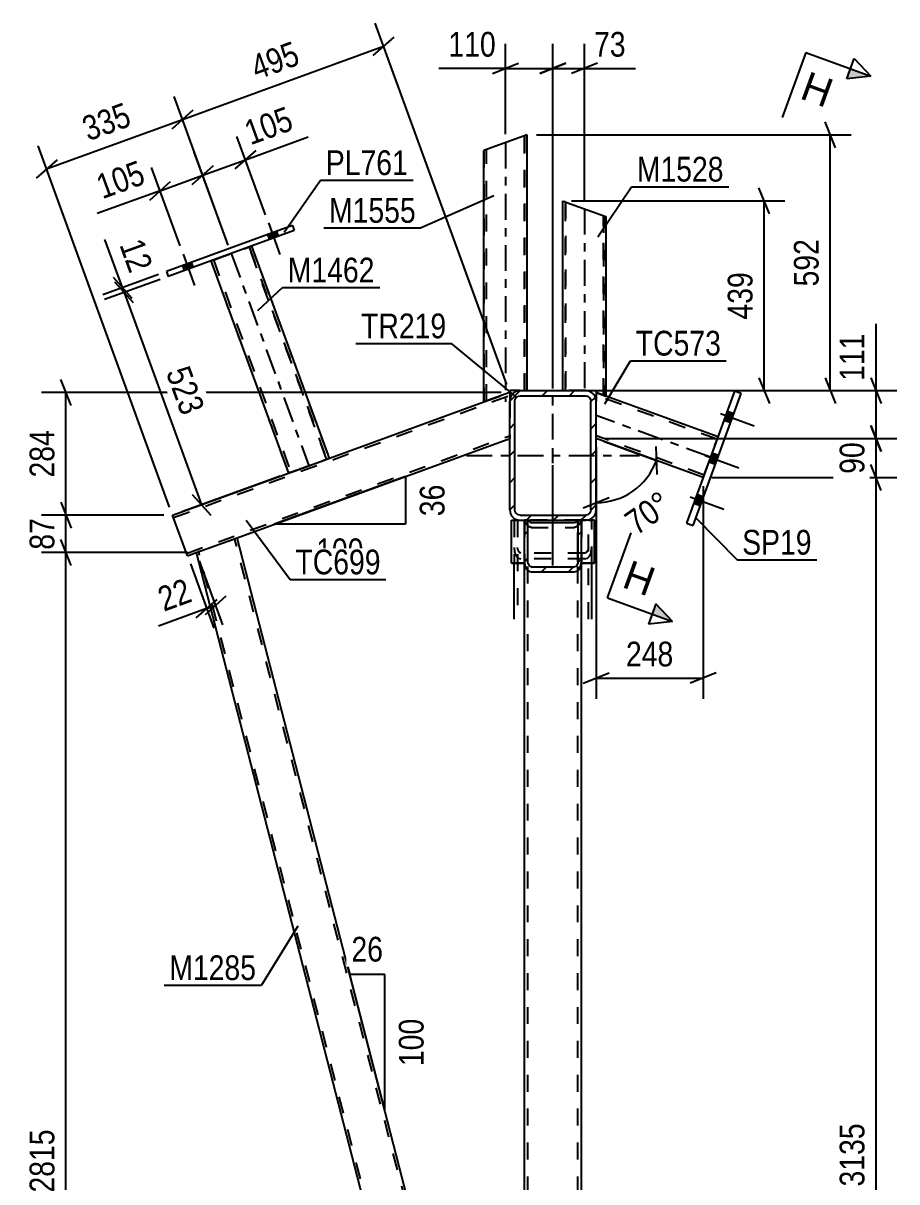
# Model space of a CAD drawing. Header units: millimetres. Extents: x 0 to 1189, y 0 to 841.
# Drawn here: x 314.4 to 415.5, y 182.8 to 316.9 of the extents above; entities that cross this region are included whole.
import ezdxf

# ---------------------------------------------------------------- set-up
doc = ezdxf.new("R2010")
doc.units = ezdxf.units.MM
doc.linetypes.add('DXK_LINE_DOT2', pattern=[3.9198, 1.9599, -1.9599])
doc.linetypes.add('DXK_LINE_DOT3', pattern=[5.9187, 2.979, -0.9799, 0.9799, -0.9799])
doc.styles.add('Arial', font='ARIAL.TTF', dxfattribs={"height": 0.2})
doc.styles.add('Arial Narrow', font='ARIALN.TTF', dxfattribs={"height": 0.2})

# ---------------------------------------------------------------- blocks, each defined once
blk = doc.blocks.new('Bolt-814407264-3108 - 2906')
at = {"linetype": 'Continuous'}
for points in [[(343.7, 292.8), (342.67, 292.42), (342.87, 291.86), (343.9, 292.24)], [(333.83, 289.21), (332.8, 288.83), (333, 288.27), (334.04, 288.64)]]:
    blk.add_hatch(color=1, dxfattribs=at).paths.add_polyline_path(points)
at = {"color": 1, "linetype": 'Continuous'}
for p, q in [((342.75, 293.79), (344.09, 290.12)), ((342.67, 292.42), (342.87, 291.86)), ((343.7, 292.8), (343.9, 292.24)), ((332.89, 290.19), (334.22, 286.53)), ((332.8, 288.83), (333, 288.27)), ((333.83, 289.21), (334.04, 288.64))]:
    blk.add_line(p, q, dxfattribs=at)
blk = doc.blocks.new('Part-814407264-2969 - 2906')
at = {"color": 2, "linetype": 'Continuous'}
for p, q in [((396.69, 274.32), (391.13, 259.05)), ((391.88, 258.78), (397.44, 274.05)), ((397.44, 274.05), (396.69, 274.32)), ((391.13, 259.05), (391.88, 258.78))]:
    blk.add_line(p, q, dxfattribs=at)
blk = doc.blocks.new('Part-814407264-2933 - 2906')
at = {"color": 7, "linetype": 'DXK_LINE_DOT2'}
for p, q in [((378.97, 259.38), (378.97, 254.41)), ((379.47, 259.38), (378.97, 259.38)), ((378.97, 254.41), (380.47, 254.41))]:
    blk.add_line(p, q, dxfattribs=at)
at = {"color": 2, "linetype": 'Continuous'}
for p, q in [((380.47, 259.38), (379.47, 259.38)), ((380.47, 254.41), (380.47, 259.38)), ((380.47, 254.41), (378.97, 254.41))]:
    blk.add_line(p, q, dxfattribs=at)
blk = doc.blocks.new('Bolt-814407264-2909 - 2906')
at = {"linetype": 'Continuous'}
for points in [[(343.7, 292.8), (342.67, 292.42), (342.87, 291.86), (343.9, 292.24)], [(333.83, 289.21), (332.8, 288.83), (333, 288.27), (334.04, 288.64)]]:
    blk.add_hatch(color=1, dxfattribs=at).paths.add_polyline_path(points)
at = {"color": 1, "linetype": 'Continuous'}
for p, q in [((342.75, 293.79), (344.09, 290.12)), ((342.67, 292.42), (342.87, 291.86)), ((343.7, 292.8), (343.9, 292.24)), ((332.89, 290.19), (334.22, 286.53)), ((332.8, 288.83), (333, 288.27)), ((333.83, 289.21), (334.04, 288.64))]:
    blk.add_line(p, q, dxfattribs=at)
blk = doc.blocks.new('Part-814407264-2915 - 2906')
at = {"color": 2, "linetype": 'Continuous'}
for p, q in [((376.81, 296.33), (376.81, 296.33)), ((376.81, 296.33), (376.85, 296.31)), ((376.81, 274.38), (376.81, 296.33)), ((376.85, 296.31), (377.18, 296.19)), ((377.18, 296.19), (381.81, 294.51)), ((381.81, 294.51), (381.81, 294.51)), ((381.81, 294.51), (381.81, 273.75)), ((379.47, 274.38), (380.67, 274.38)), ((380.67, 274.38), (380.67, 274.16)), ((380.67, 274.16), (381.81, 273.75)), ((381.81, 273.75), (381.81, 273.75))]:
    blk.add_line(p, q, dxfattribs=at)
at = {"color": 7, "linetype": 'DXK_LINE_DOT2'}
for p, q in [((376.81, 274.38), (376.81, 296.33)), ((376.81, 296.33), (376.81, 296.33)), ((377.18, 296.19), (376.98, 296.26)), ((377.11, 274.38), (377.11, 296.22)), ((377.11, 296.22), (377.11, 274.38)), ((377.11, 296.22), (377.11, 296.22)), ((377.11, 296.22), (377.13, 296.21)), ((377.41, 296.11), (377.41, 296.11)), ((377.41, 296.11), (377.41, 296.11)), ((377.41, 296.11), (377.41, 296.11)), ((381.51, 294.61), (381.51, 273.86)), ((381.51, 294.61), (381.51, 294.61)), ((381.51, 273.86), (381.51, 294.61)), ((381.81, 273.75), (381.81, 294.51)), ((379.47, 274.38), (376.81, 274.38)), ((377.11, 274.38), (377.11, 274.38)), ((381.51, 273.86), (381.51, 273.86)), ((381.76, 273.77), (381.81, 273.75))]:
    blk.add_line(p, q, dxfattribs=at)
at = {"color": 7, "linetype": 'DXK_LINE_DOT3'}
blk.add_line((379.31, 295.42), (379.31, 273.75), dxfattribs=at)
blk = doc.blocks.new('Part-814407264-2938 - 2906')
at = {"color": 2, "linetype": 'Continuous'}
for p, q in [((372.69, 303.97), (367.69, 302.15)), ((372.69, 303.97), (372.69, 303.97)), ((372.69, 274.38), (372.69, 303.97)), ((367.69, 302.15), (367.69, 302.15)), ((367.69, 273.08), (367.69, 302.15)), ((370.67, 274.16), (367.69, 273.08)), ((371.87, 274.38), (370.67, 274.38)), ((370.67, 274.38), (370.67, 274.16))]:
    blk.add_line(p, q, dxfattribs=at)
at = {"color": 7, "linetype": 'DXK_LINE_DOT3'}
blk.add_line((370.19, 303.06), (370.19, 273.08), dxfattribs=at)
at = {"color": 7, "linetype": 'DXK_LINE_DOT2'}
for p, q in [((372.09, 303.75), (372.09, 303.75)), ((372.09, 303.75), (372.09, 303.75)), ((372.09, 303.75), (372.09, 303.75)), ((372.39, 274.38), (372.39, 303.86)), ((372.39, 303.86), (372.39, 274.38)), ((372.39, 303.86), (372.39, 303.86)), ((372.69, 303.97), (372.69, 303.97)), ((372.69, 274.38), (372.69, 303.97)), ((367.69, 302.15), (367.69, 273.08)), ((367.99, 273.19), (367.99, 302.26)), ((367.99, 273.19), (367.99, 302.26)), ((367.99, 302.26), (367.99, 302.26)), ((367.99, 302.26), (368.02, 302.26)), ((371.87, 274.38), (372.69, 274.38)), ((372.39, 274.38), (372.39, 274.38)), ((367.74, 273.1), (367.69, 273.08)), ((367.69, 273.08), (367.69, 273.08))]:
    blk.add_line(p, q, dxfattribs=at)
blk = doc.blocks.new('Part-814407264-2988 - 2906')
at = {"color": 7, "linetype": 'DXK_LINE_DOT2'}
for p, q in [((336.27, 289.46), (340.64, 291.05)), ((336.41, 289.51), (340.44, 290.98)), ((336.45, 289.52), (340.45, 290.99)), ((336.47, 289.53), (340.5, 291)), ((340.5, 291), (340.44, 290.98)), ((340.45, 290.99), (340.64, 291.05)), ((340.5, 291), (340.52, 291.01)), ((340.52, 291.01), (340.5, 291)), ((340.52, 291.01), (340.52, 291.01)), ((349.49, 266.46), (340.52, 291.01)), ((340.52, 291.01), (349.49, 266.46)), ((340.64, 291.05), (340.76, 291.1)), ((340.76, 291.1), (340.64, 291.05)), ((340.76, 291.1), (340.8, 291.11)), ((340.8, 291.11), (340.76, 291.1)), ((340.8, 291.11), (340.8, 291.11)), ((340.8, 291.11), (340.8, 291.11)), ((340.8, 291.11), (349.77, 266.56)), ((336.15, 289.41), (336.1, 289.4)), ((336.1, 289.4), (336.15, 289.41)), ((336.1, 289.4), (336.1, 289.4)), ((336.1, 289.4), (345.07, 264.84)), ((336.1, 289.4), (336.11, 289.4)), ((336.27, 289.46), (336.15, 289.41)), ((336.15, 289.41), (336.27, 289.46)), ((336.27, 289.46), (336.45, 289.52)), ((336.39, 289.5), (336.41, 289.51)), ((336.39, 289.5), (336.41, 289.51)), ((336.39, 289.5), (336.39, 289.5)), ((336.39, 289.5), (345.36, 264.95)), ((336.39, 289.5), (345.36, 264.95)), ((336.41, 289.51), (336.47, 289.53)), ((345.38, 264.96), (349.61, 266.5)), ((345.38, 264.96), (349.41, 266.43)), ((345.44, 264.98), (349.47, 266.45)), ((349.41, 266.43), (349.42, 266.43)), ((349.42, 266.43), (349.47, 266.45)), ((349.47, 266.45), (349.49, 266.46)), ((349.47, 266.45), (349.49, 266.46)), ((349.49, 266.46), (349.49, 266.46)), ((349.61, 266.5), (349.73, 266.54)), ((349.73, 266.54), (349.77, 266.56)), ((345.07, 264.84), (345.12, 264.86)), ((345.07, 264.84), (345.07, 264.85)), ((345.07, 264.84), (345.08, 264.85)), ((345.07, 264.84), (345.07, 264.84)), ((345.12, 264.86), (345.24, 264.9)), ((345.24, 264.9), (345.38, 264.96)), ((345.36, 264.95), (345.38, 264.96)), ((345.36, 264.95), (345.38, 264.96)), ((345.36, 264.95), (345.36, 264.95)), ((345.38, 264.96), (345.42, 264.97)), ((345.42, 264.97), (345.44, 264.98))]:
    blk.add_line(p, q, dxfattribs=at)
at = {"color": 2, "linetype": 'Continuous'}
for p, q in [((340.8, 291.11), (349.77, 266.56)), ((336.11, 289.4), (345.07, 264.85)), ((345.42, 264.97), (349.42, 266.43)), ((349.61, 266.5), (349.42, 266.43)), ((349.73, 266.54), (349.61, 266.5)), ((349.77, 266.56), (349.73, 266.54)), ((349.77, 266.56), (349.77, 266.56)), ((345.08, 264.85), (345.12, 264.86)), ((345.24, 264.91), (345.12, 264.86)), ((345.42, 264.97), (345.24, 264.91))]:
    blk.add_line(p, q, dxfattribs=at)
at = {"color": 7, "linetype": 'DXK_LINE_DOT3'}
blk.add_line((338.45, 290.26), (347.42, 265.7), dxfattribs=at)
blk = doc.blocks.new('Part-814407264-3016 - 2906')
at = {"color": 7, "linetype": 'DXK_LINE_DOT2'}
for p, q in [((378.97, 259.38), (372.37, 259.38)), ((372.43, 259.38), (372.37, 259.38)), ((372.37, 259.38), (372.37, 254.59)), ((372.77, 114.88), (372.77, 259.38)), ((378.57, 114.88), (378.57, 259.38)), ((378.97, 254.59), (378.97, 259.38)), ((372.37, 114.88), (372.37, 126.23)), ((378.97, 114.88), (378.97, 119.68)), ((378.97, 114.88), (372.37, 114.88))]:
    blk.add_line(p, q, dxfattribs=at)
at = {"color": 2, "linetype": 'Continuous'}
for p, q in [((372.37, 126.23), (372.37, 254.59)), ((378.97, 119.68), (378.97, 254.59))]:
    blk.add_line(p, q, dxfattribs=at)
blk = doc.blocks.new('Part-814407264-3021 - 2906')
at = {"color": 7, "linetype": 'DXK_LINE_DOT2'}
for p, q in [((331.78, 259.69), (370.67, 273.84)), ((367.69, 273.08), (370.67, 274.16)), ((370.67, 273.98), (370.67, 273.53)), ((370.67, 273.82), (370.67, 273.84)), ((370.67, 273.18), (370.67, 268.84)), ((333.28, 255.55), (370.67, 269.16)), ((345.07, 264.85), (347.5, 265.73)), ((331.78, 259.67), (331.78, 259.69)), ((334.41, 255.65), (339.13, 257.36))]:
    blk.add_line(p, q, dxfattribs=at)
at = {"color": 2, "linetype": 'Continuous'}
for p, q in [((370.67, 274.16), (370.67, 274.12)), ((370.67, 274.12), (370.67, 273.53)), ((370.67, 273.53), (370.67, 273.18)), ((347.5, 265.73), (367.69, 273.08)), ((339.13, 257.36), (370.67, 268.84)), ((331.67, 259.97), (345.07, 264.85)), ((333.38, 255.27), (331.67, 259.97)), ((333.38, 255.27), (334.41, 255.65))]:
    blk.add_line(p, q, dxfattribs=at)
blk = doc.blocks.new('Part-814407264-3031 - 2906')
at = {"color": 2, "linetype": 'Continuous'}
for p, q in [((380.67, 274.16), (380.67, 273.53)), ((380.67, 273.53), (380.67, 273.18)), ((394.77, 269.03), (381.81, 273.75)), ((393.06, 264.34), (380.67, 268.84))]:
    blk.add_line(p, q, dxfattribs=at)
at = {"color": 7, "linetype": 'DXK_LINE_DOT2'}
for p, q in [((381.81, 273.75), (380.67, 274.16)), ((394.66, 268.75), (380.67, 273.84)), ((380.67, 273.82), (380.67, 273.84)), ((380.67, 273.77), (380.67, 273.82)), ((380.67, 273.75), (380.67, 273.77)), ((380.67, 273.65), (380.67, 273.75)), ((380.67, 268.84), (380.67, 273.18)), ((393.16, 264.62), (380.67, 269.16)), ((393.06, 264.34), (394.77, 269.03))]:
    blk.add_line(p, q, dxfattribs=at)
at = {"color": 7, "linetype": 'DXK_LINE_DOT3'}
blk.add_line((393.91, 266.68), (380.67, 271.5), dxfattribs=at)
blk = doc.blocks.new('Part-814407264-3046 - 2906')
at = {"linetype": 'Continuous'}
h = blk.add_hatch(dxfattribs=at)
h.set_pattern_fill('', scale=0.7, style=0, pattern_type=0)
h.set_pattern_definition([(45, (372.37, 254.5865), (-1.57154, 1.57154), [])])
h.paths.add_polyline_path([(372.37, 259.38), (372.37, 254.59), (372.43, 254.14), (372.6, 253.76), (372.86, 253.51), (373.17, 253.42), (378.17, 253.42), (378.48, 253.51), (378.74, 253.76), (378.91, 254.14), (378.97, 254.59), (378.97, 259.38), (378.57, 259.38), (378.57, 254.59), (378.54, 254.36), (378.45, 254.17), (378.32, 254.05), (378.17, 254), (373.17, 254), (373.02, 254.05), (372.89, 254.17), (372.8, 254.36), (372.77, 254.59), (372.77, 259.38)])
at = {"color": 7, "linetype": 'DXK_LINE_DOT2'}
for p, q in [((372.37, 254.59), (372.37, 259.38)), ((372.37, 259.38), (372.42, 259.38)), ((372.42, 259.38), (372.85, 259.38)), ((372.43, 259.28), (372.42, 259.38)), ((372.77, 254.59), (372.77, 259.38)), ((378.92, 259.38), (378.49, 259.38)), ((378.57, 254.59), (378.57, 259.38)), ((378.92, 259.38), (378.91, 259.28)), ((378.97, 259.38), (378.92, 259.38)), ((378.97, 254.59), (378.97, 259.38)), ((373.17, 258.56), (372.86, 258.65)), ((373.17, 258.56), (378.17, 258.56)), ((378.48, 258.65), (378.17, 258.56))]:
    blk.add_line(p, q, dxfattribs=at)
at = {"color": 2, "linetype": 'Continuous'}
for p, q in [((372.37, 254.59), (372.37, 259.38)), ((372.77, 259.38), (372.37, 259.38)), ((372.77, 254.59), (372.77, 259.38)), ((372.85, 259.38), (372.89, 259.31)), ((372.89, 259.31), (373.02, 259.18)), ((373.02, 259.18), (373.17, 259.14)), ((373.17, 259.14), (378.17, 259.14)), ((378.17, 259.14), (378.32, 259.18)), ((378.32, 259.18), (378.45, 259.31)), ((378.45, 259.31), (378.49, 259.38)), ((378.97, 259.38), (378.57, 259.38)), ((378.57, 259.38), (378.57, 254.59)), ((378.97, 254.59), (378.97, 259.38)), ((372.37, 254.59), (372.43, 254.14)), ((372.8, 254.36), (372.77, 254.59)), ((372.86, 253.51), (373.17, 253.42)), ((373.17, 254), (373.02, 254.05)), ((373.17, 254), (378.17, 254)), ((373.17, 253.42), (378.17, 253.42)), ((378.32, 254.05), (378.17, 254)), ((378.17, 253.42), (378.48, 253.51)), ((378.57, 254.59), (378.54, 254.36)), ((378.91, 254.14), (378.97, 254.59))]:
    blk.add_line(p, q, dxfattribs=at)
at = {"color": 7, "linetype": 'DXK_LINE_DOT2'}
for centre, start, end in [((373.47, 259.52), 193.2949, 235.5336), ((377.87, 259.52), 304.4664, 346.7051)]:
    blk.add_arc(centre, 1.06, start, end, dxfattribs=at)
at = {"color": 2, "linetype": 'Continuous'}
for centre, radius, start, end in [((373.47, 254.38), 1.06, 193.2949, 235.5336), ((373.32, 254.49), 0.532, 193.2949, 235.5336), ((378.02, 254.49), 0.532, 304.4664, 346.7051), ((377.87, 254.38), 1.06, 304.4664, 346.7051)]:
    blk.add_arc(centre, radius, start, end, dxfattribs=at)
blk = doc.blocks.new('Part-814407264-3048 - 2906')
at = {"color": 7, "linetype": 'DXK_LINE_DOT3'}
blk.add_line((375.67, 254.14), (375.67, 267.4), dxfattribs=at)
at = {"color": 7, "linetype": 'DXK_LINE_DOT2'}
for p, q in [((371.17, 259.38), (371.57, 259.38)), ((371.17, 259.38), (371.17, 254.41)), ((371.57, 259.38), (371.57, 247.94)), ((379.77, 247.94), (379.77, 259.38)), ((379.77, 259.38), (380.17, 259.38)), ((380.17, 254.41), (380.17, 259.38)), ((371.17, 256.25), (371.23, 255.74)), ((371.6, 256), (371.57, 256.25)), ((379.77, 256.25), (379.74, 256)), ((380.11, 255.74), (380.17, 256.25)), ((371.66, 255.02), (371.97, 254.91)), ((371.97, 255.58), (371.82, 255.64)), ((379.37, 255.58), (371.97, 255.58)), ((379.37, 254.91), (371.97, 254.91)), ((379.52, 255.64), (379.37, 255.58)), ((379.37, 254.91), (379.68, 255.02))]:
    blk.add_line(p, q, dxfattribs=at)
at = {"color": 2, "linetype": 'Continuous'}
for p, q in [((371.17, 247.94), (371.17, 254.41)), ((380.17, 247.94), (380.17, 254.41))]:
    blk.add_line(p, q, dxfattribs=at)
at = {"color": 7, "linetype": 'DXK_LINE_DOT2'}
for centre, radius, start, end in [((372.44, 255.97), 1.23, 190.8094, 230.8802), ((372.21, 256.11), 0.616, 190.8094, 230.8802), ((379.13, 256.11), 0.616, 309.1198, 349.1906), ((378.9, 255.97), 1.23, 309.1198, 349.1906)]:
    blk.add_arc(centre, radius, start, end, dxfattribs=at)
blk = doc.blocks.new('Part-814407264-3109 - 2906')
at = {"color": 2, "linetype": 'Continuous'}
for p, q in [((345.53, 293.47), (330.97, 288.16)), ((345.74, 292.9), (331.17, 287.6)), ((345.53, 293.47), (345.74, 292.9)), ((330.97, 288.16), (331.17, 287.6))]:
    blk.add_line(p, q, dxfattribs=at)
blk = doc.blocks.new('Part-814407264-3064 - 2906')
at = {"linetype": 'Continuous'}
h = blk.add_hatch(dxfattribs=at)
h.set_pattern_fill('', scale=0.7, style=0, pattern_type=0)
h.set_pattern_definition([(45, (370.67, 260.5824), (-1.57154, 1.57154), [])])
h.paths.add_polyline_path([(370.67, 273.18), (370.67, 260.58), (370.76, 260.12), (371.02, 259.73), (371.41, 259.47), (371.87, 259.38), (379.47, 259.38), (379.93, 259.47), (380.32, 259.73), (380.58, 260.12), (380.67, 260.58), (380.67, 273.18), (380.58, 273.64), (380.32, 274.03), (379.93, 274.29), (379.47, 274.38), (371.87, 274.38), (371.41, 274.29), (371.02, 274.03), (370.76, 273.64)])
h.paths.add_polyline_path([(371.45, 273.61), (371.64, 273.74), (371.87, 273.78), (379.47, 273.78), (379.7, 273.74), (379.89, 273.61), (380.02, 273.41), (380.07, 273.18), (380.07, 260.58), (380.02, 260.35), (379.89, 260.16), (379.7, 260.03), (379.47, 259.98), (371.87, 259.98), (371.64, 260.03), (371.45, 260.16), (371.32, 260.35), (371.27, 260.58), (371.27, 273.18), (371.32, 273.41)])
at = {"color": 7, "linetype": 'DXK_LINE_DOT3'}
for p, q in [((375.67, 256.88), (375.67, 276.88)), ((365.67, 266.88), (385.67, 266.88))]:
    blk.add_line(p, q, dxfattribs=at)
at = {"color": 2, "linetype": 'Continuous'}
for p, q in [((370.76, 273.64), (370.67, 273.18)), ((371.87, 274.38), (371.41, 274.29)), ((371.64, 273.74), (371.87, 273.78)), ((371.87, 274.38), (379.47, 274.38)), ((371.87, 273.78), (379.47, 273.78)), ((379.93, 274.29), (379.47, 274.38)), ((379.47, 273.78), (379.7, 273.74)), ((380.67, 273.18), (380.58, 273.64)), ((370.67, 260.58), (370.67, 273.18)), ((371.27, 273.18), (371.32, 273.41)), ((371.27, 260.58), (371.27, 273.18)), ((380.02, 273.41), (380.07, 273.18)), ((380.07, 260.58), (380.07, 273.18)), ((380.67, 260.58), (380.67, 273.18)), ((370.67, 260.58), (370.76, 260.12)), ((371.32, 260.35), (371.27, 260.58)), ((380.07, 260.58), (380.02, 260.35)), ((380.58, 260.12), (380.67, 260.58)), ((371.41, 259.47), (371.87, 259.38)), ((371.87, 259.98), (371.64, 260.03)), ((371.87, 259.98), (379.47, 259.98)), ((371.87, 259.38), (379.47, 259.38)), ((379.7, 260.03), (379.47, 259.98)), ((379.47, 259.38), (379.93, 259.47))]:
    blk.add_line(p, q, dxfattribs=at)
for centre, radius, start, end in [((371.87, 273.18), 1.2, 112.5, 157.5), ((371.87, 273.18), 0.6, 112.5, 157.5), ((379.47, 273.18), 0.6, 22.5, 67.5), ((379.47, 273.18), 1.2, 22.5, 67.5), ((371.87, 260.58), 1.2, 202.5, 247.5), ((371.87, 260.58), 0.6, 202.5, 247.5), ((379.47, 260.58), 0.6, 292.5, 337.5), ((379.47, 260.58), 1.2, 292.5, 337.5)]:
    blk.add_arc(centre, radius, start, end, dxfattribs=at)
blk = doc.blocks.new('Part-814407264-3095 - 2906')
at = {"color": 2, "linetype": 'Continuous'}
for p, q in [((334.41, 255.65), (339.13, 257.36)), ((372.37, 128.5), (339.13, 257.36)), ((334.41, 255.65), (370.72, 114.88)), ((372.37, 119.68), (372.37, 126.23)), ((370.72, 114.88), (371.87, 114.88))]:
    blk.add_line(p, q, dxfattribs=at)
at = {"color": 7, "linetype": 'DXK_LINE_DOT2'}
for p, q in [((372.37, 127.3), (338.85, 257.26)), ((334.71, 255.76), (334.69, 255.75)), ((334.69, 255.75), (334.71, 255.76)), ((371.03, 114.88), (334.69, 255.75)), ((334.76, 255.77), (334.71, 255.76)), ((334.71, 255.76), (334.76, 255.77)), ((372.37, 126.23), (372.37, 128.5)), ((372.37, 114.88), (372.37, 119.68)), ((370.72, 114.88), (370.77, 114.88)), ((371.87, 114.88), (372.37, 114.88))]:
    blk.add_line(p, q, dxfattribs=at)
blk = doc.blocks.new('Part-814407264-3097 - 2906')
at = {"color": 2, "linetype": 'Continuous'}
for p, q in [((370.87, 259.38), (371.87, 259.38)), ((370.87, 254.41), (370.87, 259.38)), ((372.37, 254.41), (370.87, 254.41))]:
    blk.add_line(p, q, dxfattribs=at)
at = {"color": 7, "linetype": 'DXK_LINE_DOT2'}
for p, q in [((371.87, 259.38), (372.37, 259.38)), ((372.37, 259.38), (372.37, 254.41)), ((370.87, 254.41), (372.37, 254.41))]:
    blk.add_line(p, q, dxfattribs=at)
blk = doc.blocks.new('Bolt-814407264-3103 - 2906')
at = {"linetype": 'Continuous'}
for points in [[(396.23, 270.71), (396.6, 271.74), (395.85, 272.02), (395.47, 270.98)], [(396.23, 270.71), (396.6, 271.74), (395.85, 272.02), (395.47, 270.98)], [(396.23, 270.71), (396.6, 271.74), (395.85, 272.02), (395.47, 270.98)], [(394.47, 265.87), (394.84, 266.9), (394.09, 267.18), (393.71, 266.14)], [(394.47, 265.87), (394.84, 266.9), (394.09, 267.18), (393.71, 266.14)], [(392.72, 261.08), (393.1, 262.11), (392.35, 262.39), (391.97, 261.35)], [(392.72, 261.08), (393.1, 262.11), (392.35, 262.39), (391.97, 261.35)], [(392.72, 261.08), (393.1, 262.11), (392.35, 262.39), (391.97, 261.35)]]:
    blk.add_hatch(color=1, dxfattribs=at).paths.add_polyline_path(points)
at = {"color": 1, "linetype": 'Continuous'}
for p, q in [((395.05, 271.72), (398.95, 270.3)), ((395.05, 271.72), (398.95, 270.3)), ((395.05, 271.72), (398.95, 270.3)), ((395.47, 270.98), (396.23, 270.71)), ((395.47, 270.98), (396.23, 270.71)), ((395.47, 270.98), (396.23, 270.71)), ((395.85, 272.02), (396.6, 271.74)), ((395.85, 272.02), (396.6, 271.74)), ((395.85, 272.02), (396.6, 271.74)), ((393.29, 266.88), (397.19, 265.46)), ((393.29, 266.88), (397.19, 265.46)), ((394.09, 267.18), (394.84, 266.9)), ((394.09, 267.18), (394.84, 266.9)), ((393.71, 266.14), (394.47, 265.87)), ((393.71, 266.14), (394.47, 265.87)), ((391.55, 262.09), (395.45, 260.67)), ((391.55, 262.09), (395.45, 260.67)), ((391.55, 262.09), (395.45, 260.67)), ((392.35, 262.39), (393.1, 262.11)), ((392.35, 262.39), (393.1, 262.11)), ((392.35, 262.39), (393.1, 262.11)), ((391.97, 261.35), (392.72, 261.08)), ((391.97, 261.35), (392.72, 261.08)), ((391.97, 261.35), (392.72, 261.08))]:
    blk.add_line(p, q, dxfattribs=at)
blk = doc.blocks.new('StraightDimension-814407264-15699 - 2906')
at = {"color": 7, "linetype": 'Continuous'}
for p, q in [((318.74, 261.47), (319.94, 258.47)), ((330.67, 259.97), (316.49, 259.97)), ((319.34, 255.65), (319.34, 259.97)), ((319.94, 254.15), (318.74, 257.15)), ((333.41, 255.65), (316.49, 255.65))]:
    blk.add_line(p, q, dxfattribs=at)
at = {"color": 0}
blk.add_wipeout([(318.59, 260.24), (314.39, 260.24), (314.39, 255.38), (318.59, 255.38)], dxfattribs=at)
at = {"color": 3, "style": 'Arial Narrow'}
blk.add_text('87', height=2.863, rotation=90.0002, dxfattribs=at).set_placement((317.99, 255.98))
blk = doc.blocks.new('AngleDimension-814407264-15687 - 2906')
at = {"color": 7, "linetype": 'Continuous'}
for p, q in [((387.64, 266.31), (380.67, 268.84)), ((380.67, 261.42), (380.67, 268.84)), ((381.61, 268.5), (387.64, 266.31)), ((387.59, 267.92), (387.69, 264.69)), ((379.17, 260.82), (382.17, 262.02))]:
    blk.add_line(p, q, dxfattribs=at)
blk.add_arc((380.67, 268.84), 7.42, 270, 340, dxfattribs=at)
at = {"color": 0}
blk.add_wipeout([(390.5, 260.44), (388.09, 263.88), (382.8, 260.18), (385.21, 256.73)], dxfattribs=at)
at = {"color": 3, "style": 'Arial Narrow'}
blk.add_text('70°', height=2.863, rotation=35.002, dxfattribs=at).set_placement((385.35, 257.57))
blk = doc.blocks.new('StraightDimension-814407264-15695 - 2906')
at = {"color": 7, "linetype": 'Continuous'}
for p, q in [((334.75, 254.71), (337.46, 247.27)), ((333.73, 254.33), (336.43, 246.9)), ((334.41, 248.08), (336.81, 250.23)), ((337.84, 250.6), (335.43, 248.45)), ((335.61, 249.16), (336.63, 249.53))]:
    blk.add_line(p, q, dxfattribs=at)
at = {"color": 0}
blk.add_wipeout([(334.86, 249.68), (333.42, 253.63), (328.86, 251.97), (330.3, 248.02)], dxfattribs=at)
at = {"color": 7, "linetype": 'Continuous'}
blk.add_line((335.61, 249.16), (330.06, 247.14), dxfattribs=at)
blk.add_line((335.61, 249.16), (330.06, 247.14), dxfattribs=at)
at = {"color": 3, "style": 'Arial Narrow'}
blk.add_text('22', height=2.863, rotation=19.9962, dxfattribs=at).set_placement((330.66, 248.79))
blk = doc.blocks.new('StraightDimension-814407264-15700 - 2906')
at = {"color": 7, "linetype": 'Continuous'}
for p, q in [((319.94, 272.66), (318.74, 275.66)), ((369.67, 274.16), (316.49, 274.16)), ((319.34, 259.97), (319.34, 274.16)), ((318.74, 261.47), (319.94, 258.47)), ((330.67, 259.97), (316.49, 259.97))]:
    blk.add_line(p, q, dxfattribs=at)
at = {"color": 0}
blk.add_wipeout([(318.59, 270.41), (314.39, 270.41), (314.39, 263.73), (318.59, 263.73)], dxfattribs=at)
at = {"color": 3, "style": 'Arial Narrow'}
blk.add_text('284', height=2.863, rotation=90.0002, dxfattribs=at).set_placement((317.99, 264.33))
blk = doc.blocks.new('StraightDimension-814407264-15703 - 2906')
at = {"color": 7, "linetype": 'Continuous'}
for p, q in [((330.23, 287.26), (323.81, 284.92)), ((327.14, 284.53), (324.99, 286.94)), ((326.07, 285.74), (335.01, 261.18)), ((344.13, 264.5), (332.76, 260.36)), ((333.94, 262.38), (336.09, 259.98))]:
    blk.add_line(p, q, dxfattribs=at)
at = {"color": 0}
blk.add_wipeout([(332.39, 270.58), (336.33, 272.01), (334.05, 278.29), (330.1, 276.86)], dxfattribs=at)
at = {"color": 3, "style": 'Arial Narrow'}
blk.add_text('523', height=2.863, rotation=-69.9811, dxfattribs=at).set_placement((330.87, 276.5))
blk = doc.blocks.new('StraightDimension-814407264-15697 - 2906')
at = {"color": 7, "linetype": 'Continuous'}
for p, q in [((319.94, 254.15), (318.74, 257.15)), ((333.41, 255.65), (316.49, 255.65)), ((319.34, 114.88), (319.34, 255.65)), ((318.74, 116.38), (319.94, 113.38)), ((371.77, 114.88), (316.49, 114.88))]:
    blk.add_line(p, q, dxfattribs=at)
at = {"color": 0}
blk.add_wipeout([(318.59, 189.52), (314.39, 189.52), (314.39, 181.01), (318.59, 181.01)], dxfattribs=at)
at = {"color": 3, "style": 'Arial Narrow'}
blk.add_text('2815', height=2.863, rotation=90.0002, dxfattribs=at).set_placement((317.99, 181.61))
blk = doc.blocks.new('StraightDimension-814407264-15706 - 2906')
at = {"color": 7, "linetype": 'Continuous'}
for p, q in [((370.33, 275.1), (355.12, 316.9)), ((354.89, 313.14), (357.3, 315.29)), ((332.82, 305.75), (356.09, 314.22)), ((338.11, 291.2), (331.84, 308.42)), ((334.02, 306.82), (331.61, 304.67))]:
    blk.add_line(p, q, dxfattribs=at)
at = {"color": 0}
blk.add_wipeout([(347.34, 311.83), (345.9, 315.78), (339.62, 313.49), (341.06, 309.54)], dxfattribs=at)
at = {"color": 3, "style": 'Arial Narrow'}
blk.add_text('495', height=2.863, rotation=19.9962, dxfattribs=at).set_placement((341.42, 310.31))
blk = doc.blocks.new('AngleDimension-814407264-15691 - 2906')
at = {"color": 7, "linetype": 'Continuous'}
for p, q in [((358.63, 264.46), (343.41, 258.92)), ((358.63, 264.46), (358.63, 258.92)), ((356.17, 263.57), (343.41, 258.92)), ((358.63, 258.92), (343.41, 258.92))]:
    blk.add_line(p, q, dxfattribs=at)
at = {"color": 0}
for points in [[(363.73, 264.12), (359.53, 264.12), (359.53, 259.26), (363.73, 259.26)], [(354.36, 253.82), (354.36, 258.02), (347.68, 258.02), (347.68, 253.82)]]:
    blk.add_wipeout(points, dxfattribs=at)
at = {"color": 3, "style": 'Arial Narrow'}
blk.add_text('36', height=2.863, rotation=90.0002, dxfattribs=at).set_placement((363.13, 259.86))
blk.add_text('100', height=2.863, dxfattribs=at).set_placement((348.28, 254.42))
blk = doc.blocks.new('AngleDimension-814407264-15693 - 2906')
at = {"color": 7, "linetype": 'Continuous'}
for p, q in [((351.67, 208.74), (352.16, 206.83)), ((356.21, 206.83), (352.16, 206.83)), ((356.21, 191.14), (352.16, 206.83)), ((356.21, 191.14), (356.21, 206.83))]:
    blk.add_line(p, q, dxfattribs=at)
at = {"color": 0}
blk.add_wipeout([(361.31, 202.33), (357.11, 202.33), (357.11, 195.64), (361.31, 195.64)], dxfattribs=at)
at = {"color": 3, "style": 'Arial Narrow'}
blk.add_text('100', height=2.863, rotation=90.0002, dxfattribs=at).set_placement((360.71, 196.24))
at = {"color": 0}
blk.add_wipeout([(356.62, 207.73), (356.62, 211.93), (351.76, 211.93), (351.76, 207.73)], dxfattribs=at)
at = {"color": 3, "style": 'Arial Narrow'}
blk.add_text('26', height=2.863, dxfattribs=at).set_placement((352.36, 208.33))
blk = doc.blocks.new('StraightDimension-814407264-15701 - 2906')
at = {"color": 7, "linetype": 'Continuous'}
for p, q in [((330.03, 287.82), (323.61, 285.48)), ((330.23, 287.26), (323.81, 284.92)), ((324.78, 287.51), (326.94, 285.1)), ((327.14, 284.53), (324.99, 286.94)), ((325.86, 286.3), (326.07, 285.74))]:
    blk.add_line(p, q, dxfattribs=at)
at = {"color": 0}
blk.add_wipeout([(326.39, 287.05), (330.33, 288.49), (328.67, 293.05), (324.72, 291.61)], dxfattribs=at)
at = {"color": 7, "linetype": 'Continuous'}
blk.add_line((325.86, 286.3), (323.84, 291.85), dxfattribs=at)
blk.add_line((325.86, 286.3), (323.84, 291.85), dxfattribs=at)
at = {"color": 3, "style": 'Arial Narrow'}
blk.add_text('12', height=2.863, rotation=-69.9811, dxfattribs=at).set_placement((325.49, 291.26))
blk = doc.blocks.new('StraightDimension-814407264-15704 - 2906')
at = {"color": 7, "linetype": 'Continuous'}
for p, q in [((338.11, 291.2), (331.84, 308.42)), ((317.1, 300.03), (332.82, 305.75)), ((331.61, 304.67), (334.02, 306.82)), ((331.33, 260.91), (316.12, 302.7)), ((318.3, 301.1), (315.89, 298.95))]:
    blk.add_line(p, q, dxfattribs=at)
at = {"color": 0}
blk.add_wipeout([(327.84, 304.73), (326.4, 308.68), (320.12, 306.39), (321.56, 302.45)], dxfattribs=at)
at = {"color": 3, "style": 'Arial Narrow'}
blk.add_text('335', height=2.863, rotation=19.9962, dxfattribs=at).set_placement((321.92, 303.22))
blk = doc.blocks.new('StraightDimension-814407264-15707 - 2906')
at = {"color": 7, "linetype": 'Continuous'}
for p, q in [((337.91, 291.76), (334.18, 301.99)), ((336.36, 300.38), (333.95, 298.23)), ((332.55, 291.13), (329.25, 300.19)), ((330.22, 297.51), (335.16, 299.31)), ((329.02, 296.43), (331.43, 298.59))]:
    blk.add_line(p, q, dxfattribs=at)
at = {"color": 0}
blk.add_wipeout([(329.47, 298.04), (328.03, 301.98), (321.75, 299.69), (323.19, 295.75)], dxfattribs=at)
at = {"color": 7, "linetype": 'Continuous'}
blk.add_line((330.22, 297.51), (322.96, 294.86), dxfattribs=at)
blk.add_line((330.22, 297.51), (322.96, 294.86), dxfattribs=at)
at = {"color": 3, "style": 'Arial Narrow'}
blk.add_text('105', height=2.863, rotation=20.0191, dxfattribs=at).set_placement((323.55, 296.52))
blk = doc.blocks.new('StraightDimension-814407264-15709 - 2906')
at = {"color": 7, "linetype": 'Continuous'}
for p, q in [((342.41, 294.73), (339.11, 303.78)), ((337.91, 291.76), (334.18, 301.99)), ((341.29, 302.18), (338.88, 300.03)), ((333.95, 298.23), (336.36, 300.38)), ((335.16, 299.31), (340.09, 301.1))]:
    blk.add_line(p, q, dxfattribs=at)
at = {"color": 0}
blk.add_wipeout([(346.61, 304.28), (345.17, 308.22), (338.89, 305.94), (340.32, 301.99)], dxfattribs=at)
at = {"color": 7, "linetype": 'Continuous'}
blk.add_line((340.09, 301.1), (347.36, 303.75), dxfattribs=at)
blk.add_line((340.09, 301.1), (347.36, 303.75), dxfattribs=at)
at = {"color": 3, "style": 'Arial Narrow'}
blk.add_text('105', height=2.863, rotation=20.0191, dxfattribs=at).set_placement((340.68, 302.76))
blk = doc.blocks.new('StraightDimension-814407264-15710 - 2906')
at = {"color": 7, "linetype": 'Continuous'}
for p, q in [((408.36, 302.48), (407.16, 305.48)), ((373.76, 303.98), (410.16, 303.98)), ((407.76, 274.38), (407.76, 303.98)), ((407.16, 275.88), (408.36, 272.88)), ((373.76, 274.38), (410.16, 274.38))]:
    blk.add_line(p, q, dxfattribs=at)
at = {"color": 0}
blk.add_wipeout([(407.01, 292.52), (402.81, 292.52), (402.81, 285.84), (407.01, 285.84)], dxfattribs=at)
at = {"color": 3, "style": 'Arial Narrow'}
blk.add_text('592', height=2.863, rotation=90.0002, dxfattribs=at).set_placement((406.41, 286.44))
blk = doc.blocks.new('StraightDimension-814407264-15712 - 2906')
at = {"color": 7, "linetype": 'Continuous'}
for p, q in [((370.19, 304.06), (370.19, 314.52)), ((375.67, 275.38), (375.67, 314.52)), ((370.19, 311.67), (362.46, 311.67)), ((370.19, 311.67), (362.46, 311.67)), ((368.69, 311.07), (371.69, 312.27)), ((370.19, 311.67), (375.67, 311.67)), ((377.17, 312.27), (374.17, 311.07))]:
    blk.add_line(p, q, dxfattribs=at)
at = {"color": 0}
blk.add_wipeout([(369.67, 312.42), (369.67, 316.62), (362.98, 316.62), (362.98, 312.42)], dxfattribs=at)
at = {"color": 3, "style": 'Arial Narrow'}
blk.add_text('110', height=2.863, dxfattribs=at).set_placement((363.58, 313.02))
blk = doc.blocks.new('StraightDimension-814407264-15714 - 2906')
at = {"color": 7, "linetype": 'Continuous'}
for p, q in [((375.67, 275.38), (375.67, 314.52)), ((379.31, 296.42), (379.31, 314.52)), ((374.17, 311.07), (377.17, 312.27)), ((375.67, 311.67), (379.31, 311.67)), ((380.81, 312.27), (377.81, 311.07)), ((379.31, 311.67), (385.21, 311.67)), ((379.31, 311.67), (385.21, 311.67))]:
    blk.add_line(p, q, dxfattribs=at)
at = {"color": 0}
blk.add_wipeout([(384.69, 312.42), (384.69, 316.62), (379.83, 316.62), (379.83, 312.42)], dxfattribs=at)
at = {"color": 3, "style": 'Arial Narrow'}
blk.add_text('73', height=2.863, dxfattribs=at).set_placement((380.43, 313.02))
blk = doc.blocks.new('StraightDimension-814407264-15715 - 2906')
at = {"color": 7, "linetype": 'Continuous'}
for p, q in [((400.71, 294.83), (399.51, 297.83)), ((377.81, 296.33), (402.51, 296.33)), ((400.11, 274.38), (400.11, 296.33)), ((399.51, 275.88), (400.71, 272.88)), ((380.19, 274.38), (402.51, 274.38))]:
    blk.add_line(p, q, dxfattribs=at)
at = {"color": 0}
blk.add_wipeout([(399.36, 288.7), (395.16, 288.7), (395.16, 282.01), (399.36, 282.01)], dxfattribs=at)
at = {"color": 3, "style": 'Arial Narrow'}
blk.add_text('439', height=2.863, rotation=90.0002, dxfattribs=at).set_placement((398.76, 282.61))
blk = doc.blocks.new('StraightDimension-814407264-15717 - 2906')
at = {"color": 7, "linetype": 'Continuous'}
for p, q in [((380.67, 267.84), (380.67, 238.73)), ((393.06, 263.34), (393.06, 238.73)), ((379.17, 240.53), (382.17, 241.73)), ((394.56, 241.73), (391.56, 240.53)), ((380.67, 241.13), (393.06, 241.13))]:
    blk.add_line(p, q, dxfattribs=at)
at = {"color": 0}
blk.add_wipeout([(390.2, 241.88), (390.2, 246.08), (383.52, 246.08), (383.52, 241.88)], dxfattribs=at)
at = {"color": 3, "style": 'Arial Narrow'}
blk.add_text('248', height=2.863, dxfattribs=at).set_placement((384.12, 242.48))
blk = doc.blocks.new('StraightDimension-814407264-15721 - 2906')
at = {"color": 7, "linetype": 'Continuous'}
for p, q in [((413.66, 262.84), (412.46, 265.84)), ((394.06, 264.34), (415.46, 264.34)), ((413.06, 107.59), (413.06, 264.34)), ((412.46, 109.09), (413.66, 106.09)), ((381.67, 107.59), (415.46, 107.59))]:
    blk.add_line(p, q, dxfattribs=at)
at = {"color": 0}
blk.add_wipeout([(412.31, 190.22), (408.11, 190.22), (408.11, 181.71), (412.31, 181.71)], dxfattribs=at)
at = {"color": 3, "style": 'Arial Narrow'}
blk.add_text('3135', height=2.863, rotation=90.0002, dxfattribs=at).set_placement((411.71, 182.31))
blk = doc.blocks.new('StraightDimension-814407264-15723 - 2906')
at = {"color": 7, "linetype": 'Continuous'}
for p, q in [((412.46, 270.34), (413.66, 267.34)), ((381.67, 268.84), (415.46, 268.84)), ((413.06, 264.34), (413.06, 268.84)), ((413.66, 262.84), (412.46, 265.84)), ((394.06, 264.34), (415.46, 264.34))]:
    blk.add_line(p, q, dxfattribs=at)
at = {"color": 0}
blk.add_wipeout([(412.31, 269.02), (408.11, 269.02), (408.11, 264.16), (412.31, 264.16)], dxfattribs=at)
at = {"color": 3, "style": 'Arial Narrow'}
blk.add_text('90', height=2.863, rotation=90.0002, dxfattribs=at).set_placement((411.71, 264.76))
blk = doc.blocks.new('StraightDimension-814407264-15724 - 2906')
at = {"color": 7, "linetype": 'Continuous'}
for p, q in [((413.06, 274.38), (413.06, 282.12)), ((413.06, 274.38), (413.06, 282.12)), ((412.46, 275.88), (413.66, 272.88)), ((380.47, 274.38), (415.46, 274.38)), ((413.06, 268.84), (413.06, 274.38)), ((413.66, 267.34), (412.46, 270.34)), ((381.67, 268.84), (415.46, 268.84))]:
    blk.add_line(p, q, dxfattribs=at)
at = {"color": 0}
blk.add_wipeout([(412.31, 281.59), (408.11, 281.59), (408.11, 274.91), (412.31, 274.91)], dxfattribs=at)
at = {"color": 3, "style": 'Arial Narrow'}
blk.add_text('111', height=2.863, rotation=90.0002, dxfattribs=at).set_placement((411.71, 275.51))
blk = doc.blocks.new('Mark-814407264-15636 - 2906')
at = {"color": 0}
blk.add_wipeout([(341.34, 206.19), (341.34, 209.19), (331.29, 209.19), (331.29, 206.19)], dxfattribs=at)
blk.add_wipeout([(341.34, 206.19), (341.34, 209.19), (331.29, 209.19), (331.29, 206.19)], dxfattribs=at)
at = {"color": 30, "linetype": 'Continuous'}
for p in [(346.16, 212.44), (330.69, 205.59)]:
    blk.add_line(p, (341.94, 205.59), dxfattribs=at)
at = {"color": 3, "style": 'Arial Narrow'}
blk.add_text('M1285', height=2.863, dxfattribs=at).set_placement((331.29, 206.19))
blk = doc.blocks.new('Mark-814407264-15618 - 2906')
at = {"color": 0}
blk.add_wipeout([(355.76, 253.13), (355.76, 256.13), (345.89, 256.13), (345.89, 253.13)], dxfattribs=at)
blk.add_wipeout([(355.76, 253.13), (355.76, 256.13), (345.89, 256.13), (345.89, 253.13)], dxfattribs=at)
at = {"color": 30, "linetype": 'Continuous'}
for p, q in [((340.2, 259.41), (345.29, 252.53)), ((345.29, 252.53), (356.36, 252.53))]:
    blk.add_line(p, q, dxfattribs=at)
at = {"color": 3, "style": 'Arial Narrow'}
blk.add_text('TC699', height=2.863, dxfattribs=at).set_placement((345.89, 253.13))
blk = doc.blocks.new('Mark-814407264-15612 - 2906')
at = {"color": 0}
blk.add_wipeout([(355.05, 286.9), (355.05, 289.9), (345, 289.9), (345, 286.9)], dxfattribs=at)
blk.add_wipeout([(355.05, 286.9), (355.05, 289.9), (345, 289.9), (345, 286.9)], dxfattribs=at)
at = {"color": 30, "linetype": 'Continuous'}
for p, q in [((341.54, 283.66), (344.4, 286.3)), ((344.4, 286.3), (355.65, 286.3))]:
    blk.add_line(p, q, dxfattribs=at)
at = {"color": 3, "style": 'Arial Narrow'}
blk.add_text('M1462', height=2.863, dxfattribs=at).set_placement((345, 286.9))
blk = doc.blocks.new('SectionMark-814407264-25313 - 2906')
at = {"linetype": 'Continuous'}
for points in [[(409.69, 310.46), (410.11, 311.63), (412.46, 310.78)], [(387.14, 248.52), (387.57, 249.7), (389.49, 247.67)]]:
    blk.add_hatch(color=6, dxfattribs=at).paths.add_polyline_path(points)
at = {"color": 6, "linetype": 'Continuous'}
for p, q in [((409.69, 310.46), (410.54, 312.81)), ((410.54, 312.81), (412.46, 310.78)), ((412.46, 310.78), (409.69, 310.46)), ((387.57, 249.7), (386.71, 247.35)), ((389.49, 247.67), (387.57, 249.7)), ((389.49, 247.67), (386.71, 247.35))]:
    blk.add_line(p, q, dxfattribs=at)
at = {"color": 0, "linetype": 'Continuous'}
for points in [[(407.26, 307.09), (408.45, 310.38), (405.29, 311.53), (404.09, 308.24)], [(386.68, 250.55), (387.88, 253.84), (384.71, 254.99), (383.51, 251.7)]]:
    blk.add_wipeout(points, dxfattribs=at)
at = {"color": 6, "linetype": 'Continuous'}
for p, q in [((404.94, 313.51), (402.21, 306)), ((404.94, 313.51), (412.46, 310.78)), ((381.97, 250.4), (384.71, 257.92)), ((381.97, 250.4), (389.49, 247.67))]:
    blk.add_line(p, q, dxfattribs=at)
at = {"color": 3, "linetype": 'Continuous', "style": 'Arial'}
for p in [(404.09, 308.24), (383.51, 251.7)]:
    blk.add_text('H', height=3.34, rotation=-20.002, dxfattribs=at).set_placement(p)
blk = doc.blocks.new('Mark-814407264-15603 - 2906')
at = {"color": 0}
blk.add_wipeout([(359.82, 293.8), (359.82, 296.8), (349.77, 296.8), (349.77, 293.8)], dxfattribs=at)
blk.add_wipeout([(359.82, 293.8), (359.82, 296.8), (349.77, 296.8), (349.77, 293.8)], dxfattribs=at)
at = {"color": 30, "linetype": 'Continuous'}
for p in [(368.84, 296.93), (349.17, 293.2)]:
    blk.add_line(p, (360.42, 293.2), dxfattribs=at)
at = {"color": 3, "style": 'Arial Narrow'}
blk.add_text('M1555', height=2.863, dxfattribs=at).set_placement((349.77, 293.8))
blk = doc.blocks.new('Mark-814407264-15600 - 2906')
at = {"color": 0}
blk.add_wipeout([(395.43, 298.57), (395.43, 301.57), (385.38, 301.57), (385.38, 298.57)], dxfattribs=at)
blk.add_wipeout([(395.43, 298.57), (395.43, 301.57), (385.38, 301.57), (385.38, 298.57)], dxfattribs=at)
at = {"color": 30, "linetype": 'Continuous'}
for p, q in [((380.87, 292.18), (384.78, 297.97)), ((384.78, 297.97), (396.03, 297.97))]:
    blk.add_line(p, q, dxfattribs=at)
at = {"color": 3, "style": 'Arial Narrow'}
blk.add_text('M1528', height=2.863, dxfattribs=at).set_placement((385.38, 298.57))
blk = doc.blocks.new('Mark-814407264-15606 - 2906')
at = {"color": 0}
blk.add_wipeout([(405.6, 255.41), (405.6, 258.41), (397.57, 258.41), (397.57, 255.41)], dxfattribs=at)
blk.add_wipeout([(405.6, 255.41), (405.6, 258.41), (397.57, 258.41), (397.57, 255.41)], dxfattribs=at)
at = {"color": 30, "linetype": 'Continuous'}
for p, q in [((392.16, 259.71), (396.97, 254.81)), ((396.97, 254.81), (406.2, 254.81))]:
    blk.add_line(p, q, dxfattribs=at)
at = {"color": 3, "style": 'Arial Narrow'}
blk.add_text('SP19', height=2.863, dxfattribs=at).set_placement((397.57, 255.41))
blk = doc.blocks.new('Mark-814407264-15624 - 2906')
at = {"color": 0}
blk.add_wipeout([(395.13, 278.44), (395.13, 281.44), (385.26, 281.44), (385.26, 278.44)], dxfattribs=at)
blk.add_wipeout([(395.13, 278.44), (395.13, 281.44), (385.26, 281.44), (385.26, 278.44)], dxfattribs=at)
at = {"color": 30, "linetype": 'Continuous'}
for p, q in [((381.68, 272.87), (384.66, 277.84)), ((384.66, 277.84), (395.73, 277.84))]:
    blk.add_line(p, q, dxfattribs=at)
at = {"color": 3, "style": 'Arial Narrow'}
blk.add_text('TC573', height=2.863, dxfattribs=at).set_placement((385.26, 278.44))
blk = doc.blocks.new('Mark-814407264-15633 - 2906')
at = {"color": 0}
blk.add_wipeout([(363.35, 280.44), (363.35, 283.44), (353.48, 283.44), (353.48, 280.44)], dxfattribs=at)
blk.add_wipeout([(363.35, 280.44), (363.35, 283.44), (353.48, 283.44), (353.48, 280.44)], dxfattribs=at)
at = {"color": 30, "linetype": 'Continuous'}
for p in [(352.88, 279.84), (371.41, 273.65)]:
    blk.add_line(p, (363.95, 279.84), dxfattribs=at)
at = {"color": 3, "style": 'Arial Narrow'}
blk.add_text('TR219', height=2.863, dxfattribs=at).set_placement((353.48, 280.44))
blk = doc.blocks.new('Mark-814407264-15642 - 2906')
at = {"color": 0}
blk.add_wipeout([(358.9, 299.32), (358.9, 302.32), (349.4, 302.32), (349.4, 299.32)], dxfattribs=at)
blk.add_wipeout([(358.9, 299.32), (358.9, 302.32), (349.4, 302.32), (349.4, 299.32)], dxfattribs=at)
at = {"color": 30, "linetype": 'Continuous'}
for p, q in [((344.57, 292.73), (348.8, 298.72)), ((348.8, 298.72), (359.5, 298.72))]:
    blk.add_line(p, q, dxfattribs=at)
at = {"color": 3, "style": 'Arial Narrow'}
blk.add_text('PL761', height=2.863, dxfattribs=at).set_placement((349.4, 299.32))

msp = doc.modelspace()

# ---------------------------------------------------------------- block references
for name in ['Part-814407264-2938 - 2906', 'Part-814407264-2915 - 2906', 'Bolt-814407264-3108 - 2906', 'Bolt-814407264-2909 - 2906', 'Part-814407264-3109 - 2906', 'Part-814407264-2988 - 2906', 'Part-814407264-3064 - 2906', 'Part-814407264-3021 - 2906', 'Part-814407264-3031 - 2906', 'Part-814407264-2969 - 2906', 'Bolt-814407264-3103 - 2906', 'Part-814407264-3048 - 2906', 'Part-814407264-3097 - 2906', 'Part-814407264-3016 - 2906', 'Part-814407264-3046 - 2906', 'Part-814407264-2933 - 2906', 'Part-814407264-3095 - 2906']:
    msp.add_blockref(name, (0, 0))

# ---------------------------------------------------------------- next in the draw order: block references
for name in ['StraightDimension-814407264-15710 - 2906', 'AngleDimension-814407264-15687 - 2906', 'StraightDimension-814407264-15699 - 2906']:
    msp.add_blockref(name, (0, 0))

# ---------------------------------------------------------------- next in the draw order: block references
for name in ['StraightDimension-814407264-15700 - 2906', 'StraightDimension-814407264-15717 - 2906', 'StraightDimension-814407264-15695 - 2906']:
    msp.add_blockref(name, (0, 0))

# ---------------------------------------------------------------- next in the draw order: block references
for name in ['StraightDimension-814407264-15703 - 2906', 'StraightDimension-814407264-15721 - 2906', 'StraightDimension-814407264-15697 - 2906']:
    msp.add_blockref(name, (0, 0))

# ---------------------------------------------------------------- next in the draw order: block references
for name in ['StraightDimension-814407264-15706 - 2906', 'StraightDimension-814407264-15701 - 2906', 'StraightDimension-814407264-15723 - 2906', 'AngleDimension-814407264-15691 - 2906', 'Mark-814407264-15636 - 2906', 'AngleDimension-814407264-15693 - 2906']:
    msp.add_blockref(name, (0, 0))

# ---------------------------------------------------------------- next in the draw order: block references
for name in ['StraightDimension-814407264-15712 - 2906', 'StraightDimension-814407264-15704 - 2906', 'Mark-814407264-15612 - 2906', 'Mark-814407264-15618 - 2906']:
    msp.add_blockref(name, (0, 0))

# ---------------------------------------------------------------- next in the draw order: block references
for name in ['StraightDimension-814407264-15714 - 2906', 'StraightDimension-814407264-15707 - 2906', 'Mark-814407264-15603 - 2906', 'Mark-814407264-15633 - 2906']:
    msp.add_blockref(name, (0, 0))

# ---------------------------------------------------------------- next in the draw order: block references
for name in ['StraightDimension-814407264-15709 - 2906', 'StraightDimension-814407264-15715 - 2906']:
    msp.add_blockref(name, (0, 0))

# ---------------------------------------------------------------- next in the draw order: block references
for name in ['Mark-814407264-15642 - 2906', 'StraightDimension-814407264-15724 - 2906']:
    msp.add_blockref(name, (0, 0))

# ---------------------------------------------------------------- next in the draw order: block references
msp.add_blockref('SectionMark-814407264-25313 - 2906', (0, 0))

# ---------------------------------------------------------------- next in the draw order: block references
for name in ['Mark-814407264-15600 - 2906', 'Mark-814407264-15624 - 2906', 'Mark-814407264-15606 - 2906']:
    msp.add_blockref(name, (0, 0))

doc.saveas('drawing.dxf')
